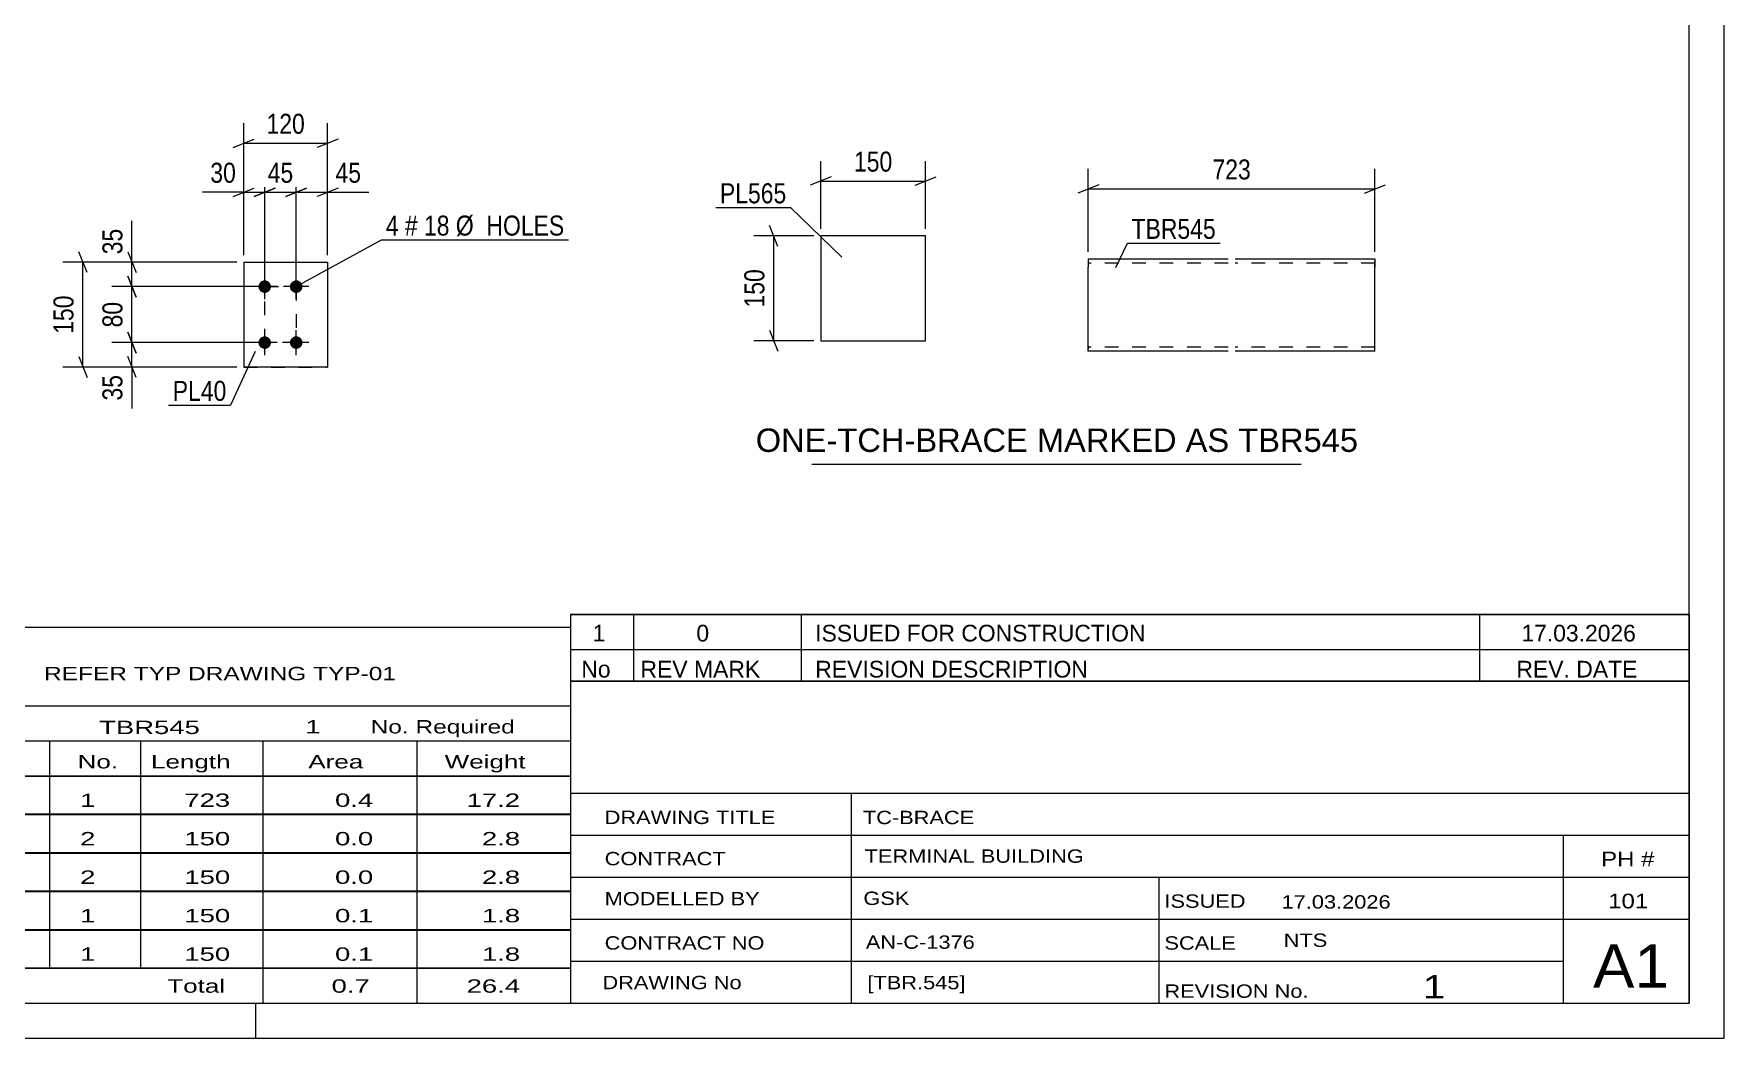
# Model space of a CAD drawing. Header units: millimetres. Extents: x 0 to 420, y 0 to 297.
# Drawn here: x 178.2 to 420, y 0 to 143.6 of the extents above; entities that cross this region are included whole.
import ezdxf

# ---------------------------------------------------------------- set-up
doc = ezdxf.new("R2010")
doc.units = ezdxf.units.MM
doc.linetypes.add('DXK_LINE_DOT2', pattern=[3.9198, 1.9599, -1.9599])
doc.styles.add('Arial', font='arial.ttf', dxfattribs={"height": 0.2})
doc.styles.add('Arial Narrow', font='ARIALN.TTF', dxfattribs={"height": 0.2})

# ---------------------------------------------------------------- blocks, each defined once
blk = doc.blocks.new('Unknown-585639398-1126')
at = {"color": 5, "linetype": 'Continuous'}
for p, q in [((420, 0), (420, 297)), ((415, 5), (415, 292)), ((5, 5), (415, 5)), ((210, 0), (210, 5)), ((0, 0), (420, 0))]:
    blk.add_line(p, q, dxfattribs=at)
blk = doc.blocks.new('Part-585639398-2483 - 2477')
at = {"color": 2, "linetype": 'Continuous'}
for p, q in [((305.78, 114.68), (290.78, 114.68)), ((290.78, 114.68), (290.78, 99.68)), ((305.78, 99.68), (305.78, 114.68)), ((290.78, 99.68), (305.78, 99.68))]:
    blk.add_line(p, q, dxfattribs=at)
blk = doc.blocks.new('Part-585639398-2514 - 2506')
at = {"color": 2, "linetype": 'Continuous'}
for p, q in [((329.05, 111.39), (329.05, 110.19)), ((329.05, 111.39), (349.05, 111.39)), ((350.05, 111.39), (370.05, 111.39)), ((370.05, 111.39), (370.05, 111.3)), ((370.05, 111.3), (370.05, 110.19)), ((329.05, 98.93), (329.05, 110.19)), ((370.05, 98.19), (370.05, 110.19)), ((329.05, 98.28), (329.05, 98.93)), ((329.05, 98.19), (329.05, 98.28)), ((349.05, 98.19), (329.05, 98.19)), ((370.05, 98.19), (350.05, 98.19))]:
    blk.add_line(p, q, dxfattribs=at)
at = {"color": 7, "linetype": 'DXK_LINE_DOT2'}
for p, q in [((349.05, 110.79), (329.05, 110.79)), ((370.05, 110.79), (350.05, 110.79)), ((370.05, 110.19), (370.05, 111.04)), ((329.05, 98.93), (329.05, 98.54)), ((329.05, 98.79), (329.05, 98.83)), ((349.05, 98.79), (329.05, 98.79)), ((370.05, 98.79), (350.05, 98.79)), ((370.05, 98.79), (370.05, 98.83))]:
    blk.add_line(p, q, dxfattribs=at)
blk = doc.blocks.new('Bolt-585639398-2178 - 2144')
at = {"linetype": 'Continuous'}
for points in [[(211.26, 108.32), (211.45, 108.3), (211.63, 108.24), (211.79, 108.15), (211.93, 108.02), (212.04, 107.87), (212.12, 107.7), (212.16, 107.51), (212.16, 107.32), (212.12, 107.14), (212.04, 106.97), (211.93, 106.82), (211.79, 106.69), (211.63, 106.6), (211.45, 106.54), (211.26, 106.52), (211.08, 106.54), (210.9, 106.6), (210.74, 106.69), (210.6, 106.82), (210.49, 106.97), (210.41, 107.14), (210.37, 107.32), (210.37, 107.51), (210.41, 107.7), (210.49, 107.87), (210.6, 108.02), (210.74, 108.15), (210.9, 108.24), (211.08, 108.3)], [(215.76, 108.32), (215.95, 108.3), (216.13, 108.24), (216.29, 108.15), (216.43, 108.02), (216.54, 107.87), (216.62, 107.7), (216.66, 107.51), (216.66, 107.32), (216.62, 107.14), (216.54, 106.97), (216.43, 106.82), (216.29, 106.69), (216.13, 106.6), (215.95, 106.54), (215.76, 106.52), (215.58, 106.54), (215.4, 106.6), (215.24, 106.69), (215.1, 106.82), (214.99, 106.97), (214.91, 107.14), (214.87, 107.32), (214.87, 107.51), (214.91, 107.7), (214.99, 107.87), (215.1, 108.02), (215.24, 108.15), (215.4, 108.24), (215.58, 108.3)], [(211.26, 100.32), (211.45, 100.3), (211.63, 100.24), (211.79, 100.15), (211.93, 100.02), (212.04, 99.87), (212.12, 99.7), (212.16, 99.51), (212.16, 99.32), (212.12, 99.14), (212.04, 98.97), (211.93, 98.82), (211.79, 98.69), (211.63, 98.6), (211.45, 98.54), (211.26, 98.52), (211.08, 98.54), (210.9, 98.6), (210.74, 98.69), (210.6, 98.82), (210.49, 98.97), (210.41, 99.14), (210.37, 99.32), (210.37, 99.51), (210.41, 99.7), (210.49, 99.87), (210.6, 100.02), (210.74, 100.15), (210.9, 100.24), (211.08, 100.3)], [(215.76, 100.32), (215.95, 100.3), (216.13, 100.24), (216.29, 100.15), (216.43, 100.02), (216.54, 99.87), (216.62, 99.7), (216.66, 99.51), (216.66, 99.32), (216.62, 99.14), (216.54, 98.97), (216.43, 98.82), (216.29, 98.69), (216.13, 98.6), (215.95, 98.54), (215.76, 98.52), (215.58, 98.54), (215.4, 98.6), (215.24, 98.69), (215.1, 98.82), (214.99, 98.97), (214.91, 99.14), (214.87, 99.32), (214.87, 99.51), (214.91, 99.7), (214.99, 99.87), (215.1, 100.02), (215.24, 100.15), (215.4, 100.24), (215.58, 100.3)]]:
    blk.add_hatch(color=1, dxfattribs=at).paths.add_polyline_path(points)
at = {"color": 1, "linetype": 'Continuous'}
for p, q in [((211.26, 105.62), (211.26, 109.22)), ((215.76, 105.62), (215.76, 109.22)), ((213.06, 107.42), (209.46, 107.42)), ((217.56, 107.42), (213.96, 107.42)), ((213.06, 99.42), (209.46, 99.42)), ((211.26, 97.62), (211.26, 101.22)), ((217.56, 99.42), (213.96, 99.42)), ((215.76, 97.62), (215.76, 101.22))]:
    blk.add_line(p, q, dxfattribs=at)
blk = doc.blocks.new('Part-585639398-2183 - 2144')
at = {"color": 2, "linetype": 'Continuous'}
for p, q in [((208.26, 110.92), (220.26, 110.92)), ((208.26, 110.92), (208.26, 95.92)), ((220.26, 110.92), (220.26, 110.92)), ((220.26, 110.92), (220.26, 95.92)), ((220.26, 95.92), (208.26, 95.92)), ((208.26, 95.92), (208.26, 95.92))]:
    blk.add_line(p, q, dxfattribs=at)
at = {"color": 7, "linetype": 'DXK_LINE_DOT2'}
for p, q in [((208.26, 110.92), (220.26, 110.92)), ((220.26, 110.92), (220.26, 110.92)), ((208.26, 95.92), (220.26, 95.92))]:
    blk.add_line(p, q, dxfattribs=at)
blk = doc.blocks.new('Rectangle-585639398-2299 - 2144')
at = {"color": 1, "linetype": 'DXK_LINE_DOT2'}
blk.add_lwpolyline([(211.26, 107.42), (215.76, 107.42), (215.76, 99.42), (211.26, 99.42), (211.26, 107.42)], close=True, dxfattribs=at)
blk = doc.blocks.new('StraightDimension-585639398-2492 - 2477')
at = {"color": 7, "linetype": 'Continuous'}
for p, q in [((290.78, 115.68), (290.78, 125.36)), ((305.78, 115.68), (305.78, 125.36)), ((292.28, 123.11), (289.28, 121.91)), ((290.78, 122.51), (305.78, 122.51)), ((304.28, 121.91), (307.28, 123.11))]:
    blk.add_line(p, q, dxfattribs=at)
at = {"color": 0}
blk.add_wipeout([(301.62, 123.26), (301.62, 127.46), (294.94, 127.46), (294.94, 123.26)], dxfattribs=at)
at = {"color": 3, "style": 'Arial Narrow'}
blk.add_text('150', height=2.863, dxfattribs=at).set_placement((295.54, 123.86))
blk = doc.blocks.new('StraightDimension-585639398-2485 - 2477')
at = {"color": 7, "linetype": 'Continuous'}
for p, q in [((284.67, 113.18), (283.47, 116.18)), ((289.78, 114.68), (281.22, 114.68)), ((284.07, 99.68), (284.07, 114.68)), ((289.78, 99.68), (281.22, 99.68)), ((283.47, 101.18), (284.67, 98.18))]:
    blk.add_line(p, q, dxfattribs=at)
at = {"color": 0}
blk.add_wipeout([(283.32, 110.52), (279.12, 110.52), (279.12, 103.84), (283.32, 103.84)], dxfattribs=at)
at = {"color": 3, "style": 'Arial Narrow'}
blk.add_text('150', height=2.863, rotation=90.0002, dxfattribs=at).set_placement((282.72, 104.44))
blk = doc.blocks.new('StraightDimension-585639398-2519 - 2506')
at = {"color": 7, "linetype": 'Continuous'}
for p, q in [((329.05, 112.39), (329.05, 124.24)), ((370.05, 112.39), (370.05, 124.24)), ((330.55, 121.99), (327.55, 120.79)), ((329.05, 121.39), (370.05, 121.39)), ((368.55, 120.79), (371.55, 121.99))]:
    blk.add_line(p, q, dxfattribs=at)
at = {"color": 0}
blk.add_wipeout([(352.89, 122.14), (352.89, 126.34), (346.21, 126.34), (346.21, 122.14)], dxfattribs=at)
at = {"color": 3, "style": 'Arial Narrow'}
blk.add_text('723', height=2.863, dxfattribs=at).set_placement((346.81, 122.74))
blk = doc.blocks.new('StraightDimension-585639398-2229 - 2144')
at = {"color": 7, "linetype": 'Continuous'}
for p, q in [((215.76, 108.42), (215.76, 123.77)), ((220.26, 111.92), (220.26, 123.77)), ((214.26, 120.32), (217.26, 121.52)), ((215.76, 120.92), (220.26, 120.92)), ((221.76, 121.52), (218.76, 120.32))]:
    blk.add_line(p, q, dxfattribs=at)
at = {"color": 0}
blk.add_wipeout([(225.65, 121.67), (225.65, 125.87), (220.79, 125.87), (220.79, 121.67)], dxfattribs=at)
at = {"color": 7, "linetype": 'Continuous'}
blk.add_line((220.26, 120.92), (226.17, 120.92), dxfattribs=at)
blk.add_line((220.26, 120.92), (226.17, 120.92), dxfattribs=at)
at = {"color": 3, "style": 'Arial Narrow'}
blk.add_text('45', height=2.863, dxfattribs=at).set_placement((221.39, 122.27))
blk = doc.blocks.new('StraightDimension-585639398-2206 - 2144')
at = {"color": 7, "linetype": 'Continuous'}
for p, q in [((208.26, 111.92), (208.26, 123.77)), ((211.26, 108.42), (211.26, 123.77)), ((206.76, 120.32), (209.76, 121.52)), ((208.26, 120.92), (211.26, 120.92)), ((212.76, 121.52), (209.76, 120.32))]:
    blk.add_line(p, q, dxfattribs=at)
at = {"color": 0}
blk.add_wipeout([(207.74, 121.67), (207.74, 125.87), (202.88, 125.87), (202.88, 121.67)], dxfattribs=at)
at = {"color": 7, "linetype": 'Continuous'}
blk.add_line((208.26, 120.92), (202.36, 120.92), dxfattribs=at)
blk.add_line((208.26, 120.92), (202.36, 120.92), dxfattribs=at)
at = {"color": 3, "style": 'Arial Narrow'}
blk.add_text('30', height=2.863, dxfattribs=at).set_placement((203.48, 122.27))
blk = doc.blocks.new('StraightDimension-585639398-2186 - 2144')
at = {"color": 7, "linetype": 'Continuous'}
for p, q in [((208.26, 111.92), (208.26, 130.77)), ((220.26, 111.92), (220.26, 130.77)), ((206.76, 127.32), (209.76, 128.52)), ((221.76, 128.52), (218.76, 127.32)), ((208.26, 127.92), (220.26, 127.92))]:
    blk.add_line(p, q, dxfattribs=at)
at = {"color": 0}
blk.add_wipeout([(217.61, 128.67), (217.61, 132.87), (210.92, 132.87), (210.92, 128.67)], dxfattribs=at)
at = {"color": 3, "style": 'Arial Narrow'}
blk.add_text('120', height=2.863, dxfattribs=at).set_placement((211.52, 129.27))
blk = doc.blocks.new('StraightDimension-585639398-2219 - 2144')
at = {"color": 7, "linetype": 'Continuous'}
for p, q in [((211.26, 108.42), (211.26, 123.77)), ((215.76, 108.42), (215.76, 123.77)), ((209.76, 120.32), (212.76, 121.52)), ((211.26, 120.92), (215.76, 120.92)), ((217.26, 121.52), (214.26, 120.32))]:
    blk.add_line(p, q, dxfattribs=at)
at = {"color": 0}
blk.add_wipeout([(215.94, 121.67), (215.94, 125.87), (211.09, 125.87), (211.09, 121.67)], dxfattribs=at)
at = {"color": 3, "style": 'Arial Narrow'}
blk.add_text('45', height=2.863, dxfattribs=at).set_placement((211.69, 122.27))
blk = doc.blocks.new('StraightDimension-585639398-2246 - 2144')
at = {"color": 7, "linetype": 'Continuous'}
for p, q in [((185.86, 109.42), (184.66, 112.42)), ((207.26, 110.92), (182.41, 110.92)), ((185.26, 95.92), (185.26, 110.92)), ((184.66, 97.42), (185.86, 94.42)), ((207.26, 95.92), (182.41, 95.92))]:
    blk.add_line(p, q, dxfattribs=at)
at = {"color": 0}
blk.add_wipeout([(184.51, 106.76), (180.31, 106.76), (180.31, 100.08), (184.51, 100.08)], dxfattribs=at)
at = {"color": 3, "style": 'Arial Narrow'}
blk.add_text('150', height=2.863, rotation=90.0002, dxfattribs=at).set_placement((183.91, 100.68))
blk = doc.blocks.new('StraightDimension-585639398-2263 - 2144')
at = {"color": 7, "linetype": 'Continuous'}
for p, q in [((210.26, 99.42), (189.41, 99.42)), ((191.66, 100.92), (192.86, 97.92)), ((192.26, 95.92), (192.26, 99.42)), ((192.86, 94.42), (191.66, 97.42)), ((207.26, 95.92), (189.41, 95.92))]:
    blk.add_line(p, q, dxfattribs=at)
at = {"color": 0}
blk.add_wipeout([(191.51, 95.39), (187.31, 95.39), (187.31, 90.54), (191.51, 90.54)], dxfattribs=at)
at = {"color": 7, "linetype": 'Continuous'}
blk.add_line((192.26, 95.92), (192.26, 90.01), dxfattribs=at)
blk.add_line((192.26, 95.92), (192.26, 90.01), dxfattribs=at)
at = {"color": 3, "style": 'Arial Narrow'}
blk.add_text('35', height=2.863, rotation=90.0002, dxfattribs=at).set_placement((190.91, 91.14))
blk = doc.blocks.new('StraightDimension-585639398-2276 - 2144')
at = {"color": 7, "linetype": 'Continuous'}
for p, q in [((191.66, 108.92), (192.86, 105.92)), ((210.26, 107.42), (189.41, 107.42)), ((192.26, 99.42), (192.26, 107.42)), ((210.26, 99.42), (189.41, 99.42)), ((192.86, 97.92), (191.66, 100.92))]:
    blk.add_line(p, q, dxfattribs=at)
at = {"color": 0}
blk.add_wipeout([(191.51, 105.85), (187.31, 105.85), (187.31, 100.99), (191.51, 100.99)], dxfattribs=at)
at = {"color": 3, "style": 'Arial Narrow'}
blk.add_text('80', height=2.863, rotation=90.0002, dxfattribs=at).set_placement((190.91, 101.59))
blk = doc.blocks.new('StraightDimension-585639398-2286 - 2144')
at = {"color": 7, "linetype": 'Continuous'}
for p, q in [((191.66, 112.42), (192.86, 109.42)), ((207.26, 110.92), (189.41, 110.92)), ((192.86, 105.92), (191.66, 108.92)), ((192.26, 107.42), (192.26, 110.92)), ((210.26, 107.42), (189.41, 107.42))]:
    blk.add_line(p, q, dxfattribs=at)
at = {"color": 0}
blk.add_wipeout([(191.51, 116.3), (187.31, 116.3), (187.31, 111.44), (191.51, 111.44)], dxfattribs=at)
at = {"color": 7, "linetype": 'Continuous'}
blk.add_line((192.26, 110.92), (192.26, 116.82), dxfattribs=at)
blk.add_line((192.26, 110.92), (192.26, 116.82), dxfattribs=at)
at = {"color": 3, "style": 'Arial Narrow'}
blk.add_text('35', height=2.863, rotation=90.0002, dxfattribs=at).set_placement((190.91, 112.04))
blk = doc.blocks.new('Unknown-585639398-4792')
at = {"color": 7, "linetype": 'Continuous'}
blk.add_line((289.5, 82.05), (359.5, 82.05), dxfattribs=at)
at = {"color": 7, "style": 'Arial'}
blk.add_text('ONE-TCH-BRACE MARKED AS TBR545', height=3.3428, dxfattribs=at).set_placement((281.49, 83.8))
blk = doc.blocks.new('Unknown-585639398-4789')
at = {"color": 7, "linetype": 'Continuous'}
for p, q in [((255, 51.05), (255, 5)), ((255, 51.05), (415, 51.05)), ((415, 51), (415, 5)), ((255, 35), (415, 35)), ((295.14, 35), (295.14, 5)), ((397, 5.05), (397, 29.05)), ((255, 29), (415, 29)), ((255, 23), (415, 23)), ((339.14, 23), (339.14, 5)), ((255, 17), (415, 17)), ((255, 11), (397, 11)), ((255, 5), (415, 5))]:
    blk.add_line(p, q, dxfattribs=at)
at = {"color": 7, "style": 'Arial Narrow'}
for s, height, width, p in [('DRAWING TITLE', 1.9089, 1.425378, (259.88, 30.61)), ('TC-BRACE', 1.909, 1.425378, (296.81, 30.59)), ('CONTRACT', 1.909, 1.425378, (259.88, 24.71)), ('TERMINAL BUILDING', 1.9089, 1.425378, (297.06, 25.07)), ('MODELLED BY', 1.9089, 1.425378, (259.88, 18.98)), ('GSK', 1.909, 1.425378, (296.88, 19.04)), ('ISSUED', 1.909, 1.425378, (339.94, 18.64)), ('17.03.2026', 1.909, 1.425378, (356.69, 18.52)), ('CONTRACT NO', 1.9089, 1.425378, (259.88, 12.66)), ('AN-C-1376', 1.909, 1.425378, (297.23, 12.78)), ('SCALE', 1.909, 1.425378, (339.94, 12.65)), ('A1', 6.204, 1.25, (401.24, 7.2)), ('DRAWING No', 1.909, 1.425378, (259.56, 7)), ('[TBR.545]', 1.909, 1.425378, (297.46, 6.99)), ('REVISION No.', 1.9089, 1.425378, (339.94, 5.77)), ('1', 3.34, 1.5, (376.91, 5.68))]:
    blk.add_text(s, height=height, dxfattribs=dict(at, width=width)).set_placement(p)
at = {"color": 7, "linetype": 'Continuous', "style": 'Arial Narrow'}
for s, height, width, p in [('PH #', 2.1, 1.42538, (402.4, 24.55)), ('101', 2.1, 1.42538, (403.41, 18.55)), ('NTS', 1.909, 1.425378, (357, 13.05))]:
    blk.add_text(s, height=height, dxfattribs=dict(at, width=width)).set_placement(p)
blk = doc.blocks.new('Unknown-585639398-4790')
at = {"color": 7, "linetype": 'Continuous'}
for p, q in [((255, 60.55), (415, 60.55)), ((415, 60.55), (255, 60.55)), ((255, 60.55), (255, 55.55)), ((264, 60.55), (264, 55.55)), ((288, 60.55), (288, 55.55)), ((385, 60.55), (385, 55.55)), ((415, 60.55), (415, 55.55)), ((255, 55.55), (415, 55.55)), ((255, 55.55), (255, 51.05)), ((255, 55.55), (415, 55.55)), ((264, 55.55), (264, 51.05)), ((288, 55.55), (288, 51.05)), ((385, 55.55), (385, 51.05)), ((415, 55.55), (415, 51.05)), ((415, 51.05), (255, 51.05))]:
    blk.add_line(p, q, dxfattribs=at)
at = {"color": 7, "linetype": 'Continuous', "style": 'Arial Narrow'}
for s, height, width, p in [('1', 2.39, 1.196471, (258.16, 56.7)), ('0', 2.39, 1.196471, (273, 56.7)), ('ISSUED FOR CONSTRUCTION', 2.3861, 1.196471, (290, 56.7)), ('17.03.2026', 2.386, 1.196471, (391, 56.7)), ('No', 2.386, 1.2, (256.54, 51.55)), ('REV MARK', 2.386, 1.2, (265, 51.55)), ('REVISION DESCRIPTION', 2.3861, 1.2, (290, 51.55)), ('REV. DATE', 2.386, 1.2, (390.28, 51.55))]:
    blk.add_text(s, height=height, dxfattribs=dict(at, width=width)).set_placement(p)
blk = doc.blocks.new('Unknown-585639398-4791')
at = {"color": 7, "linetype": 'Continuous'}
for p, q in [((95, 58.75), (255, 58.75)), ((95, 47.5), (95, 58.75)), ((255, 58.75), (255, 47.5)), ((95, 47.5), (255, 47.5)), ((95, 47.5), (95, 42.5)), ((255, 47.5), (255, 42.5)), ((95, 42.5), (255, 42.5)), ((95, 42.5), (95, 37.5)), ((119, 42.5), (119, 37.5)), ((154.5, 42.5), (154.5, 37.5)), ((180.5, 42.5), (180.5, 37.5)), ((193.5, 42.5), (193.5, 37.5)), ((211, 42.5), (211, 37.5)), ((233, 42.5), (233, 37.5)), ((255, 42.5), (255, 37.5)), ((95, 37.5), (255, 37.5)), ((95, 37.45), (95, 32.05)), ((95, 37.45), (255, 37.45)), ((119, 37.5), (119, 32)), ((154.5, 37.5), (154.5, 32)), ((180.5, 37.5), (180.5, 32)), ((193.5, 37.5), (193.5, 32)), ((211, 37.5), (211, 32)), ((233, 37.5), (233, 32)), ((255, 37.45), (255, 32.05)), ((95, 32.05), (255, 32.05)), ((95, 31.95), (95, 26.55)), ((95, 31.95), (255, 31.95)), ((119, 32), (119, 26.5)), ((154.5, 32), (154.5, 26.5)), ((180.5, 32), (180.5, 26.5)), ((193.5, 32), (193.5, 26.5)), ((211, 32), (211, 26.5)), ((233, 32), (233, 26.5)), ((255, 31.95), (255, 26.55)), ((95, 26.55), (255, 26.55)), ((95, 26.45), (95, 21.05)), ((95, 26.45), (255, 26.45)), ((119, 26.5), (119, 21)), ((154.5, 26.5), (154.5, 21)), ((180.5, 26.5), (180.5, 21)), ((193.5, 26.5), (193.5, 21)), ((211, 26.5), (211, 21)), ((233, 26.5), (233, 21)), ((255, 26.45), (255, 21.05)), ((95, 21.05), (255, 21.05)), ((95, 20.95), (95, 15.55)), ((95, 20.95), (255, 20.95)), ((119, 21), (119, 15.5)), ((154.5, 21), (154.5, 15.5)), ((180.5, 21), (180.5, 15.5)), ((193.5, 21), (193.5, 15.5)), ((211, 21), (211, 15.5)), ((233, 21), (233, 15.5)), ((255, 20.95), (255, 15.55)), ((95, 15.55), (255, 15.55)), ((95, 15.45), (95, 10.05)), ((95, 15.45), (255, 15.45)), ((119, 15.5), (119, 10)), ((154.5, 15.5), (154.5, 10)), ((180.5, 15.5), (180.5, 10)), ((193.5, 15.5), (193.5, 10)), ((211, 15.5), (211, 10)), ((233, 15.5), (233, 10)), ((255, 15.45), (255, 10.05)), ((95, 10.05), (255, 10.05)), ((95, 10), (255, 10)), ((95, 10), (95, 5)), ((211, 10), (211, 5)), ((233, 10), (233, 5)), ((255, 10), (255, 5)), ((95, 5), (255, 5))]:
    blk.add_line(p, q, dxfattribs=at)
at = {"color": 7, "style": 'Arial Narrow'}
for s, height, width, p in [('GENERAL NOTES & WELD DETAILS :', 2.8633, 1.4, (96.15, 51.06)), ('REFER TYP DRAWING TYP-01', 1.9089, 1.6, (179.7, 51.16)), ("MATERIAL LIST FOR ASSEMBLY MK'D", 1.9089, 1.6, (96.15, 43.56)), ('TBR545', 1.909, 1.794707, (187.59, 43.47)), ('1', 1.91, 1.794707, (217.08, 43.56)), ('No. Required', 1.9089, 1.6, (226.41, 43.56)), ('Mark', 1.909, 1.7, (96.34, 38.5)), ('Profile', 1.909, 1.7, (129.41, 38.5)), ('Material', 1.909, 1.7, (159.54, 38.56)), ('No.', 1.909, 1.7, (184.5, 38.56)), ('Length', 1.909, 1.7, (195, 38.56)), ('Area', 1.909, 1.7, (217.5, 38.56)), ('Weight', 1.909, 1.7, (237, 38.56))]:
    blk.add_text(s, height=height, dxfattribs=dict(at, width=width)).set_placement(p)
at = {"color": 7, "linetype": 'Continuous', "style": 'Arial Narrow'}
for s, height, width, p in [('TBR545', 1.909, 1.794707, (96.5, 33.06)), ('SHS132*6', 1.909, 1.794707, (121, 33.06)), ('E350', 1.909, 1.794707, (160.74, 33.06)), ('1', 1.91, 1.794707, (184.86, 33.06)), ('723', 1.909, 1.794707, (199.77, 33.06)), ('0.4', 1.909, 1.794707, (221.32, 33.06)), ('17.2', 1.909, 1.794707, (240.14, 33.06)), ('PL40', 1.909, 1.794707, (96.5, 27.56)), ('PL10*120', 1.909, 1.794707, (121, 27.56)), ('E350', 1.909, 1.794707, (160.74, 27.56)), ('2', 1.91, 1.794707, (184.86, 27.56)), ('150', 1.909, 1.794707, (199.77, 27.56)), ('0.0', 1.909, 1.794707, (221.32, 27.56)), ('2.8', 1.909, 1.794707, (242.33, 27.56)), ('PL564', 1.909, 1.794707, (96.5, 22.06)), ('PL10*120', 1.909, 1.794707, (121, 22.06)), ('E350', 1.909, 1.794707, (160.74, 22.06)), ('2', 1.91, 1.794707, (184.86, 22.06)), ('150', 1.909, 1.794707, (199.77, 22.06)), ('0.0', 1.909, 1.794707, (221.32, 22.06)), ('2.8', 1.909, 1.794707, (242.33, 22.06)), ('PL41', 1.909, 1.794707, (96.5, 16.56)), ('PL10*150', 1.909, 1.794707, (121, 16.56)), ('E350', 1.909, 1.794707, (160.74, 16.56)), ('1', 1.91, 1.794707, (184.86, 16.56)), ('150', 1.909, 1.794707, (199.77, 16.56)), ('0.1', 1.909, 1.794707, (221.32, 16.56)), ('1.8', 1.909, 1.794707, (242.33, 16.56)), ('PL565', 1.909, 1.794707, (96.5, 11.06)), ('PL10*150', 1.909, 1.794707, (121, 11.06)), ('E350', 1.909, 1.794707, (160.74, 11.06)), ('1', 1.91, 1.794707, (184.86, 11.06)), ('150', 1.909, 1.794707, (199.77, 11.06)), ('0.1', 1.909, 1.794707, (221.32, 11.06)), ('1.8', 1.909, 1.794707, (242.33, 11.06)), ('Total', 1.909, 1.7, (197.33, 6.5)), ('0.7', 1.909, 1.794707, (220.83, 6.5)), ('26.4', 1.909, 1.794707, (240.14, 6.5))]:
    blk.add_text(s, height=height, dxfattribs=dict(at, width=width)).set_placement(p)
blk = doc.blocks.new('Mark-585639398-2479 - 2477')
at = {"color": 0}
blk.add_wipeout([(285.88, 119.33), (285.88, 122.33), (276.37, 122.33), (276.37, 119.33)], dxfattribs=at)
blk.add_wipeout([(285.88, 119.33), (285.88, 122.33), (276.37, 122.33), (276.37, 119.33)], dxfattribs=at)
at = {"color": 30, "linetype": 'Continuous'}
for p in [(275.77, 118.73), (293.81, 111.65)]:
    blk.add_line(p, (286.48, 118.73), dxfattribs=at)
at = {"color": 3, "style": 'Arial Narrow'}
blk.add_text('PL565', height=2.863, dxfattribs=at).set_placement((276.37, 119.33))
blk = doc.blocks.new('Mark-585639398-2510 - 2506')
at = {"color": 0}
blk.add_wipeout([(347.3, 114.25), (347.3, 117.25), (335.24, 117.25), (335.24, 114.25)], dxfattribs=at)
blk.add_wipeout([(347.3, 114.25), (347.3, 117.25), (335.24, 117.25), (335.24, 114.25)], dxfattribs=at)
at = {"color": 30, "linetype": 'Continuous'}
for p, q in [((332.97, 110.18), (334.64, 113.65)), ((334.64, 113.65), (347.9, 113.65))]:
    blk.add_line(p, q, dxfattribs=at)
at = {"color": 3, "style": 'Arial Narrow'}
blk.add_text('TBR545', height=2.863, dxfattribs=at).set_placement((335.24, 114.25))
blk = doc.blocks.new('Mark-585639398-2174 - 2144')
at = {"color": 0}
blk.add_wipeout([(230.41, 114.72), (230.41, 117.72), (228.58, 117.72), (228.58, 114.72)], dxfattribs=at)
blk.add_wipeout([(230.41, 114.72), (230.41, 117.72), (228.58, 117.72), (228.58, 114.72)], dxfattribs=at)
at = {"color": 7, "linetype": 'Continuous'}
blk.add_line((215.76, 107.42), (227.98, 114.12), dxfattribs=at)
at = {"color": 0}
blk.add_wipeout([(233.14, 114.72), (233.14, 117.72), (231.31, 117.72), (231.31, 114.72)], dxfattribs=at)
blk.add_wipeout([(233.14, 114.72), (233.14, 117.72), (231.31, 117.72), (231.31, 114.72)], dxfattribs=at)
at = {"color": 3, "style": 'Arial Narrow'}
blk.add_text('4', height=2.86, dxfattribs=at).set_placement((228.58, 114.72))
at = {"color": 0}
blk.add_wipeout([(237.7, 114.72), (237.7, 117.72), (234.04, 117.72), (234.04, 114.72)], dxfattribs=at)
blk.add_wipeout([(237.7, 114.72), (237.7, 117.72), (234.04, 117.72), (234.04, 114.72)], dxfattribs=at)
at = {"color": 3, "style": 'Arial Narrow'}
blk.add_text('#', height=2.86, dxfattribs=at).set_placement((231.31, 114.72))
at = {"color": 0}
blk.add_wipeout([(254.12, 114.72), (254.12, 117.72), (238.6, 117.72), (238.6, 114.72)], dxfattribs=at)
blk.add_wipeout([(254.12, 114.72), (254.12, 117.72), (238.6, 117.72), (238.6, 114.72)], dxfattribs=at)
at = {"color": 7, "linetype": 'Continuous'}
blk.add_line((227.98, 114.12), (254.72, 114.12), dxfattribs=at)
at = {"color": 3, "style": 'Arial Narrow'}
for s, p in [('18', (234.04, 114.72)), ('Ø  HOLES', (238.6, 114.72))]:
    blk.add_text(s, height=2.863, dxfattribs=at).set_placement(p)
blk = doc.blocks.new('Mark-585639398-2179 - 2144')
at = {"color": 0}
blk.add_wipeout([(205.79, 91.09), (205.79, 94.09), (198.11, 94.09), (198.11, 91.09)], dxfattribs=at)
blk.add_wipeout([(205.79, 91.09), (205.79, 94.09), (198.11, 94.09), (198.11, 91.09)], dxfattribs=at)
at = {"color": 30, "linetype": 'Continuous'}
for p in [(209.89, 98.15), (197.51, 90.49)]:
    blk.add_line(p, (206.39, 90.49), dxfattribs=at)
at = {"color": 3, "style": 'Arial Narrow'}
blk.add_text('PL40', height=2.863, dxfattribs=at).set_placement((198.11, 91.09))

msp = doc.modelspace()

# ---------------------------------------------------------------- block references
for name in ['Unknown-585639398-1126', 'Part-585639398-2483 - 2477', 'Part-585639398-2514 - 2506', 'Part-585639398-2183 - 2144', 'Bolt-585639398-2178 - 2144', 'Rectangle-585639398-2299 - 2144', 'Unknown-585639398-4792', 'Unknown-585639398-4790', 'Unknown-585639398-4791', 'Unknown-585639398-4789']:
    msp.add_blockref(name, (0, 0))

# ---------------------------------------------------------------- next in the draw order: block references
for name in ['StraightDimension-585639398-2206 - 2144', 'StraightDimension-585639398-2229 - 2144', 'StraightDimension-585639398-2492 - 2477', 'StraightDimension-585639398-2519 - 2506']:
    msp.add_blockref(name, (0, 0))

# ---------------------------------------------------------------- next in the draw order: block references
for name in ['StraightDimension-585639398-2186 - 2144', 'StraightDimension-585639398-2485 - 2477', 'Mark-585639398-2510 - 2506']:
    msp.add_blockref(name, (0, 0))

# ---------------------------------------------------------------- next in the draw order: block references
for name in ['StraightDimension-585639398-2219 - 2144', 'Mark-585639398-2479 - 2477', 'StraightDimension-585639398-2246 - 2144']:
    msp.add_blockref(name, (0, 0))

# ---------------------------------------------------------------- next in the draw order: block references
for name in ['Mark-585639398-2174 - 2144', 'StraightDimension-585639398-2263 - 2144']:
    msp.add_blockref(name, (0, 0))

# ---------------------------------------------------------------- next in the draw order: block references
msp.add_blockref('StraightDimension-585639398-2276 - 2144', (0, 0))

# ---------------------------------------------------------------- next in the draw order: block references
for name in ['StraightDimension-585639398-2286 - 2144', 'Mark-585639398-2179 - 2144']:
    msp.add_blockref(name, (0, 0))

doc.saveas('drawing.dxf')
